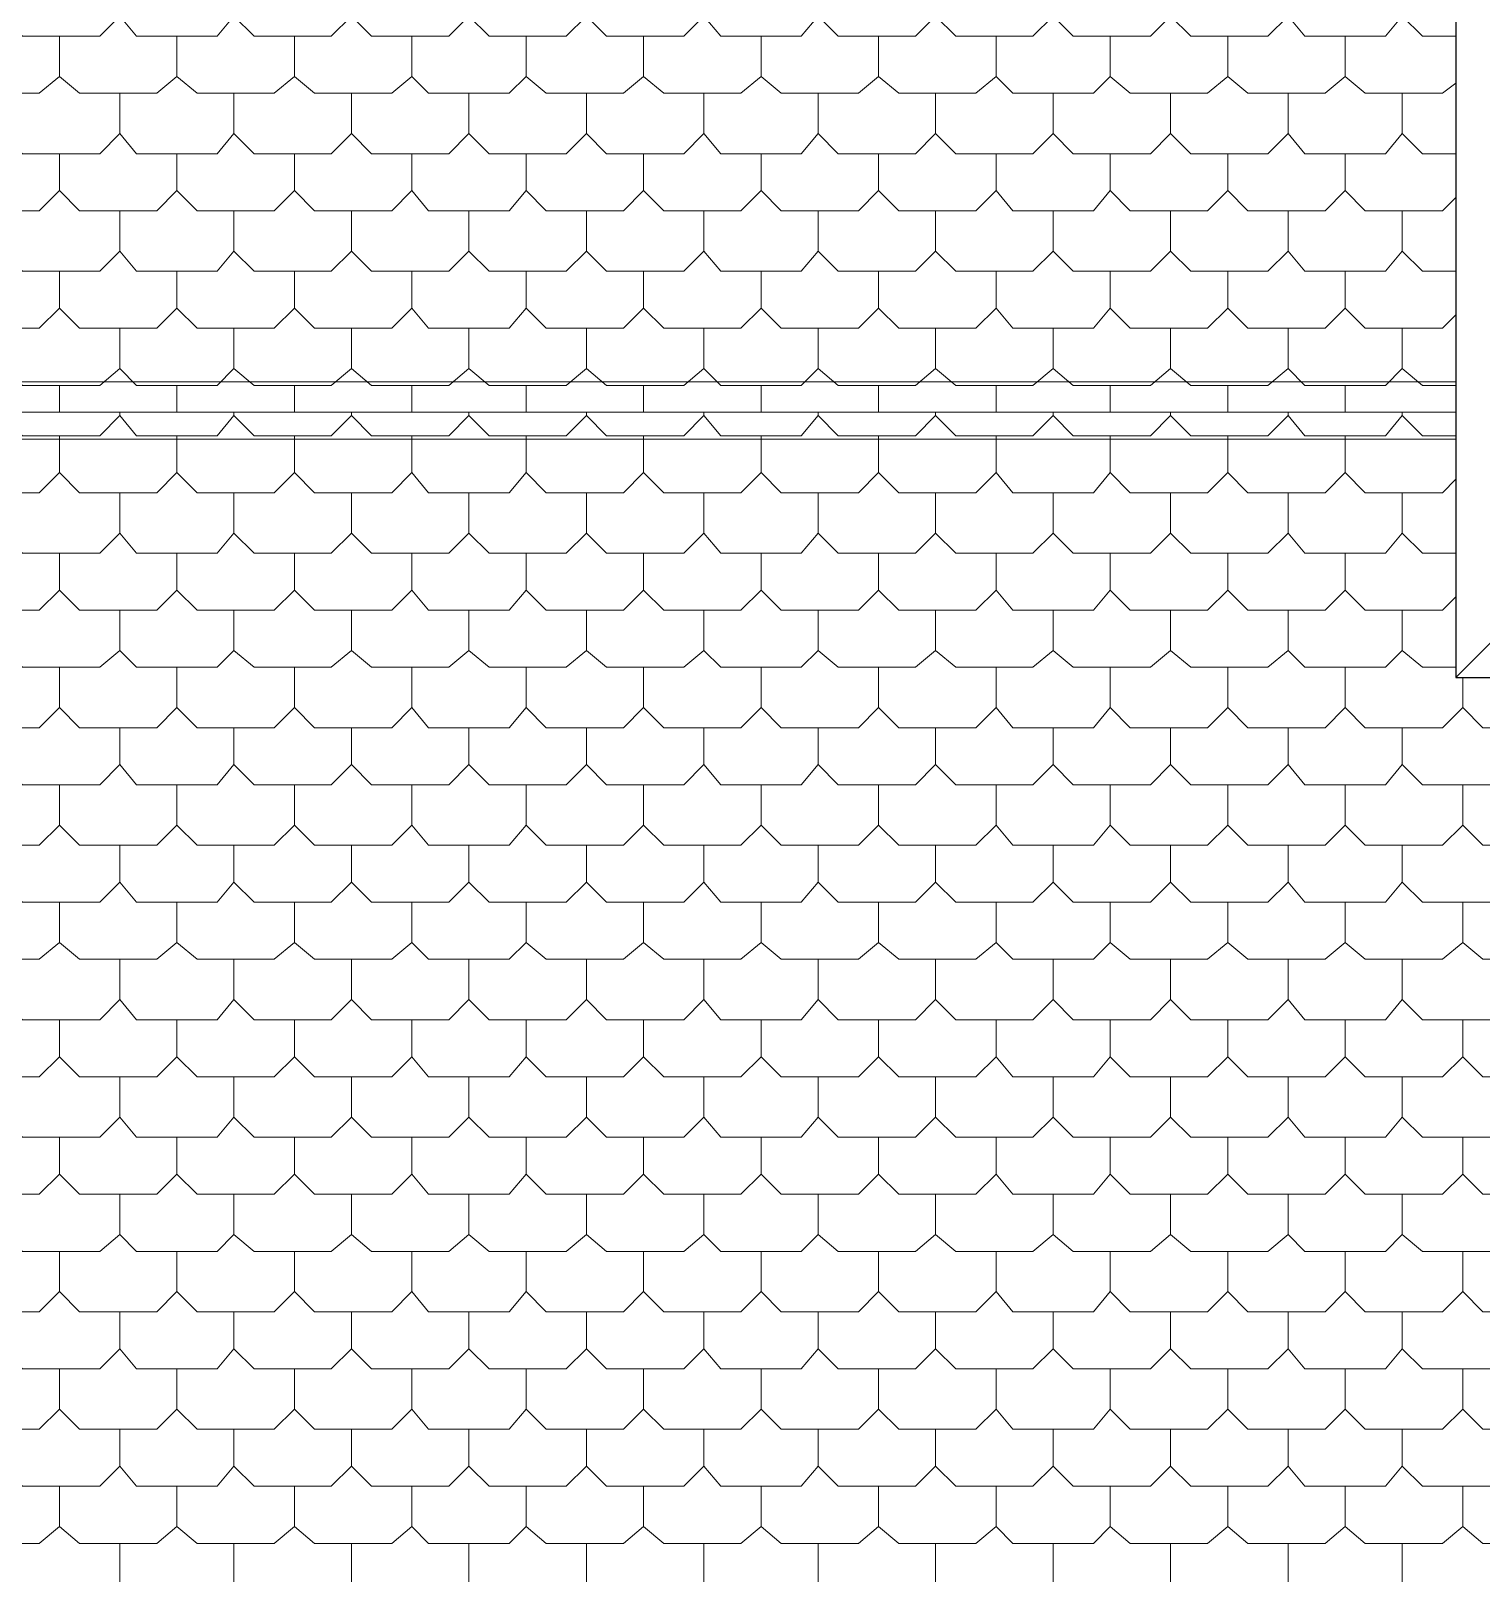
# Model space of a CAD drawing. Header units: millimetres. Extents: x 0 to 80.9, y 0 to 43.9.
# Drawn here: x 20.79 to 26.33, y 17.39 to 23.28 of the extents above; entities that cross this region are included whole.
import ezdxf

# ---------------------------------------------------------------- set-up
doc = ezdxf.new("R2010")
doc.units = ezdxf.units.MM
doc.layers.add('PDF_014408$BL-ROOF', color=7, linetype='Continuous')
doc.layers.add('PDF_014408$WA-EXT', color=7, linetype='Continuous')

msp = doc.modelspace()

# ---------------------------------------------------------------- linework, layer by layer
at = {"layer": 'PDF_014408$BL-ROOF', "lineweight": 9}
for points in [[(9.0781, 31.2862), (18.5409, 21.8234), (26.2342, 21.8234), (26.2342, 29.427), (49.2758, 29.427), (49.2758, 22.862), (66.5345, 22.862), (66.5345, 22.4132), (75.4074, 31.2862)], [(53.4814, 12.3606), (53.4814, 20.8361), (49.2758, 20.8361), (49.2758, 20.8104), (26.2342, 20.8104), (26.2342, 21.8234), (18.5409, 21.8234), (9.0781, 12.3606)]]:
    msp.add_lwpolyline(points, close=True, dxfattribs=at)
for points in [[(26.2342, 21.9388), (18.5922, 21.9388), (9.232, 31.2862)], [(20.6822, 23.3364), (20.7592, 23.2595), (21.0541, 23.2595), (21.131, 23.3364), (21.131, 23.4775)], [(21.131, 23.3364), (21.1951, 23.2595), (21.5028, 23.2595), (21.567, 23.3364), (21.567, 23.4775)], [(21.567, 23.3364), (21.6439, 23.2595), (21.9388, 23.2595), (22.0157, 23.3364), (22.0157, 23.4775)], [(22.0157, 23.3364), (22.0927, 23.2595), (22.3876, 23.2595), (22.4645, 23.3364), (22.4645, 23.4775)], [(22.4645, 23.3364), (22.5414, 23.2595), (22.8364, 23.2595), (22.9133, 23.3364), (22.9133, 23.4775)], [(22.9133, 23.3364), (22.9902, 23.2595), (23.2851, 23.2595), (23.3621, 23.3364), (23.3621, 23.4775)], [(23.3621, 23.3364), (23.4262, 23.2595), (23.7339, 23.2595), (23.798, 23.3364), (23.798, 23.4775)], [(23.798, 23.3364), (23.875, 23.2595), (24.1699, 23.2595), (24.2468, 23.3364), (24.2468, 23.4775)], [(24.2468, 23.3364), (24.3237, 23.2595), (24.6186, 23.2595), (24.6956, 23.3364), (24.6956, 23.4775)], [(24.6956, 23.3364), (24.7725, 23.2595), (25.0674, 23.2595), (25.1444, 23.3364), (25.1444, 23.4775)], [(25.1444, 23.3364), (25.2213, 23.2595), (25.5162, 23.2595), (25.5931, 23.3364), (25.5931, 23.4775)], [(25.5931, 23.3364), (25.6572, 23.2595), (25.965, 23.2595), (26.0291, 23.3364), (26.0291, 23.4775)], [(26.0291, 23.3364), (26.106, 23.2595), (26.2342, 23.2595)], [(20.4514, 23.1056), (20.5284, 23.0415), (20.8233, 23.0415), (20.9002, 23.1056), (20.9002, 23.2595)], [(20.9002, 23.1056), (20.9771, 23.0415), (21.272, 23.0415), (21.349, 23.1056), (21.349, 23.2595)], [(21.349, 23.1056), (21.4259, 23.0415), (21.7208, 23.0415), (21.7978, 23.1056), (21.7978, 23.2595)], [(21.7978, 23.1056), (21.8747, 23.0415), (22.1696, 23.0415), (22.2465, 23.1056), (22.2465, 23.2595)], [(22.2465, 23.1056), (22.3106, 23.0415), (22.6184, 23.0415), (22.6825, 23.1056), (22.6825, 23.2595)], [(22.6825, 23.1056), (22.7594, 23.0415), (23.0543, 23.0415), (23.1313, 23.1056), (23.1313, 23.2595)], [(23.1313, 23.1056), (23.2082, 23.0415), (23.5031, 23.0415), (23.58, 23.1056), (23.58, 23.2595)], [(23.58, 23.1056), (23.657, 23.0415), (23.9519, 23.0415), (24.0288, 23.1056), (24.0288, 23.2595)], [(24.0288, 23.1056), (24.1058, 23.0415), (24.4007, 23.0415), (24.4776, 23.1056), (24.4776, 23.2595)], [(24.4776, 23.1056), (24.5417, 23.0415), (24.8494, 23.0415), (24.9136, 23.1056), (24.9136, 23.2595)], [(24.9136, 23.1056), (24.9905, 23.0415), (25.2854, 23.0415), (25.3623, 23.1056), (25.3623, 23.2595)], [(25.3623, 23.1056), (25.4393, 23.0415), (25.7342, 23.0415), (25.8111, 23.1056), (25.8111, 23.2595)], [(25.8111, 23.1056), (25.888, 23.0415), (26.183, 23.0415), (26.2342, 23.08)], [(20.6822, 22.8876), (20.7592, 22.8107), (21.0541, 22.8107), (21.131, 22.8876), (21.131, 23.0415)], [(21.131, 22.8876), (21.1951, 22.8107), (21.5028, 22.8107), (21.567, 22.8876), (21.567, 23.0415)], [(21.567, 22.8876), (21.6439, 22.8107), (21.9388, 22.8107), (22.0157, 22.8876), (22.0157, 23.0415)], [(22.0157, 22.8876), (22.0927, 22.8107), (22.3876, 22.8107), (22.4645, 22.8876), (22.4645, 23.0415)], [(22.4645, 22.8876), (22.5414, 22.8107), (22.8364, 22.8107), (22.9133, 22.8876), (22.9133, 23.0415)], [(22.9133, 22.8876), (22.9902, 22.8107), (23.2851, 22.8107), (23.3621, 22.8876), (23.3621, 23.0415)], [(23.3621, 22.8876), (23.4262, 22.8107), (23.7339, 22.8107), (23.798, 22.8876), (23.798, 23.0415)], [(23.798, 22.8876), (23.875, 22.8107), (24.1699, 22.8107), (24.2468, 22.8876), (24.2468, 23.0415)], [(24.2468, 22.8876), (24.3237, 22.8107), (24.6186, 22.8107), (24.6956, 22.8876), (24.6956, 23.0415)], [(24.6956, 22.8876), (24.7725, 22.8107), (25.0674, 22.8107), (25.1444, 22.8876), (25.1444, 23.0415)], [(25.1444, 22.8876), (25.2213, 22.8107), (25.5162, 22.8107), (25.5931, 22.8876), (25.5931, 23.0415)], [(25.5931, 22.8876), (25.6572, 22.8107), (25.965, 22.8107), (26.0291, 22.8876), (26.0291, 23.0415)], [(26.0291, 22.8876), (26.106, 22.8107), (26.2342, 22.8107)], [(20.4514, 22.6697), (20.5284, 22.5927), (20.8233, 22.5927), (20.9002, 22.6697), (20.9002, 22.8107)], [(20.9002, 22.6697), (20.9771, 22.5927), (21.272, 22.5927), (21.349, 22.6697), (21.349, 22.8107)], [(21.349, 22.6697), (21.4259, 22.5927), (21.7208, 22.5927), (21.7978, 22.6697), (21.7978, 22.8107)], [(21.7978, 22.6697), (21.8747, 22.5927), (22.1696, 22.5927), (22.2465, 22.6697), (22.2465, 22.8107)], [(22.2465, 22.6697), (22.3106, 22.5927), (22.6184, 22.5927), (22.6825, 22.6697), (22.6825, 22.8107)], [(22.6825, 22.6697), (22.7594, 22.5927), (23.0543, 22.5927), (23.1313, 22.6697), (23.1313, 22.8107)], [(23.1313, 22.6697), (23.2082, 22.5927), (23.5031, 22.5927), (23.58, 22.6697), (23.58, 22.8107)], [(23.58, 22.6697), (23.657, 22.5927), (23.9519, 22.5927), (24.0288, 22.6697), (24.0288, 22.8107)], [(24.0288, 22.6697), (24.1058, 22.5927), (24.4007, 22.5927), (24.4776, 22.6697), (24.4776, 22.8107)], [(24.4776, 22.6697), (24.5417, 22.5927), (24.8494, 22.5927), (24.9136, 22.6697), (24.9136, 22.8107)], [(24.9136, 22.6697), (24.9905, 22.5927), (25.2854, 22.5927), (25.3623, 22.6697), (25.3623, 22.8107)], [(25.3623, 22.6697), (25.4393, 22.5927), (25.7342, 22.5927), (25.8111, 22.6697), (25.8111, 22.8107)], [(25.8111, 22.6697), (25.888, 22.5927), (26.183, 22.5927), (26.2342, 22.644)], [(20.6822, 22.4389), (20.7592, 22.3619), (21.0541, 22.3619), (21.131, 22.4389), (21.131, 22.5927)], [(21.131, 22.4389), (21.1951, 22.3619), (21.5028, 22.3619), (21.567, 22.4389), (21.567, 22.5927)], [(21.567, 22.4389), (21.6439, 22.3619), (21.9388, 22.3619), (22.0157, 22.4389), (22.0157, 22.5927)], [(22.0157, 22.4389), (22.0927, 22.3619), (22.3876, 22.3619), (22.4645, 22.4389), (22.4645, 22.5927)], [(22.4645, 22.4389), (22.5414, 22.3619), (22.8364, 22.3619), (22.9133, 22.4389), (22.9133, 22.5927)], [(22.9133, 22.4389), (22.9902, 22.3619), (23.2851, 22.3619), (23.3621, 22.4389), (23.3621, 22.5927)], [(23.3621, 22.4389), (23.4262, 22.3619), (23.7339, 22.3619), (23.798, 22.4389), (23.798, 22.5927)], [(23.798, 22.4389), (23.875, 22.3619), (24.1699, 22.3619), (24.2468, 22.4389), (24.2468, 22.5927)], [(24.2468, 22.4389), (24.3237, 22.3619), (24.6186, 22.3619), (24.6956, 22.4389), (24.6956, 22.5927)], [(24.6956, 22.4389), (24.7725, 22.3619), (25.0674, 22.3619), (25.1444, 22.4389), (25.1444, 22.5927)], [(25.1444, 22.4389), (25.2213, 22.3619), (25.5162, 22.3619), (25.5931, 22.4389), (25.5931, 22.5927)], [(25.5931, 22.4389), (25.6572, 22.3619), (25.965, 22.3619), (26.0291, 22.4389), (26.0291, 22.5927)], [(26.0291, 22.4389), (26.106, 22.3619), (26.2342, 22.3619)], [(20.4514, 22.2209), (20.5284, 22.144), (20.8233, 22.144), (20.9002, 22.2209), (20.9002, 22.3619)], [(20.9002, 22.2209), (20.9771, 22.144), (21.272, 22.144), (21.349, 22.2209), (21.349, 22.3619)], [(21.349, 22.2209), (21.4259, 22.144), (21.7208, 22.144), (21.7978, 22.2209), (21.7978, 22.3619)], [(21.7978, 22.2209), (21.8747, 22.144), (22.1696, 22.144), (22.2465, 22.2209), (22.2465, 22.3619)], [(22.2465, 22.2209), (22.3106, 22.144), (22.6184, 22.144), (22.6825, 22.2209), (22.6825, 22.3619)], [(22.6825, 22.2209), (22.7594, 22.144), (23.0543, 22.144), (23.1313, 22.2209), (23.1313, 22.3619)], [(23.1313, 22.2209), (23.2082, 22.144), (23.5031, 22.144), (23.58, 22.2209), (23.58, 22.3619)], [(23.58, 22.2209), (23.657, 22.144), (23.9519, 22.144), (24.0288, 22.2209), (24.0288, 22.3619)], [(24.0288, 22.2209), (24.1058, 22.144), (24.4007, 22.144), (24.4776, 22.2209), (24.4776, 22.3619)], [(24.4776, 22.2209), (24.5417, 22.144), (24.8494, 22.144), (24.9136, 22.2209), (24.9136, 22.3619)], [(24.9136, 22.2209), (24.9905, 22.144), (25.2854, 22.144), (25.3623, 22.2209), (25.3623, 22.3619)], [(25.3623, 22.2209), (25.4393, 22.144), (25.7342, 22.144), (25.8111, 22.2209), (25.8111, 22.3619)], [(25.8111, 22.2209), (25.888, 22.144), (26.183, 22.144), (26.2342, 22.1952)], [(20.6822, 21.9901), (20.7592, 21.926), (21.0541, 21.926), (21.131, 21.9901), (21.131, 22.144)], [(21.131, 21.9901), (21.1951, 21.926), (21.5028, 21.926), (21.567, 21.9901), (21.567, 22.144)], [(21.567, 21.9901), (21.6439, 21.926), (21.9388, 21.926), (22.0157, 21.9901), (22.0157, 22.144)], [(22.0157, 21.9901), (22.0927, 21.926), (22.3876, 21.926), (22.4645, 21.9901), (22.4645, 22.144)], [(22.4645, 21.9901), (22.5414, 21.926), (22.8364, 21.926), (22.9133, 21.9901), (22.9133, 22.144)], [(22.9133, 21.9901), (22.9902, 21.926), (23.2851, 21.926), (23.3621, 21.9901), (23.3621, 22.144)], [(23.3621, 21.9901), (23.4262, 21.926), (23.7339, 21.926), (23.798, 21.9901), (23.798, 22.144)], [(23.798, 21.9901), (23.875, 21.926), (24.1699, 21.926), (24.2468, 21.9901), (24.2468, 22.144)], [(24.2468, 21.9901), (24.3237, 21.926), (24.6186, 21.926), (24.6956, 21.9901), (24.6956, 22.144)], [(24.6956, 21.9901), (24.7725, 21.926), (25.0674, 21.926), (25.1444, 21.9901), (25.1444, 22.144)], [(25.1444, 21.9901), (25.2213, 21.926), (25.5162, 21.926), (25.5931, 21.9901), (25.5931, 22.144)], [(25.5931, 21.9901), (25.6572, 21.926), (25.965, 21.926), (26.0291, 21.9901), (26.0291, 22.144)], [(26.0291, 21.9901), (26.106, 21.926), (26.2342, 21.926)], [(20.9002, 21.8234), (20.9002, 21.926)], [(21.349, 21.8234), (21.349, 21.926)], [(21.7978, 21.8234), (21.7978, 21.926)], [(22.2465, 21.8234), (22.2465, 21.926)], [(22.6825, 21.8234), (22.6825, 21.926)], [(23.1313, 21.8234), (23.1313, 21.926)], [(23.58, 21.8234), (23.58, 21.926)], [(24.0288, 21.8234), (24.0288, 21.926)], [(24.4776, 21.8234), (24.4776, 21.926)], [(24.9136, 21.8234), (24.9136, 21.926)], [(25.3623, 21.8234), (25.3623, 21.926)], [(25.8111, 21.8234), (25.8111, 21.926)], [(20.6822, 21.8106), (20.7592, 21.7336), (21.0541, 21.7336), (21.131, 21.8106), (21.131, 21.8234)], [(21.131, 21.8106), (21.1951, 21.7336), (21.5028, 21.7336), (21.567, 21.8106), (21.567, 21.8234)], [(21.567, 21.8106), (21.6439, 21.7336), (21.9388, 21.7336), (22.0157, 21.8106), (22.0157, 21.8234)], [(22.0157, 21.8106), (22.0927, 21.7336), (22.3876, 21.7336), (22.4645, 21.8106), (22.4645, 21.8234)], [(22.4645, 21.8106), (22.5414, 21.7336), (22.8364, 21.7336), (22.9133, 21.8106), (22.9133, 21.8234)], [(22.9133, 21.8106), (22.9902, 21.7336), (23.2851, 21.7336), (23.3621, 21.8106), (23.3621, 21.8234)], [(23.3621, 21.8106), (23.4262, 21.7336), (23.7339, 21.7336), (23.798, 21.8106), (23.798, 21.8234)], [(23.798, 21.8106), (23.875, 21.7336), (24.1699, 21.7336), (24.2468, 21.8106), (24.2468, 21.8234)], [(24.2468, 21.8106), (24.3237, 21.7336), (24.6186, 21.7336), (24.6956, 21.8106), (24.6956, 21.8234)], [(24.6956, 21.8106), (24.7725, 21.7336), (25.0674, 21.7336), (25.1444, 21.8106), (25.1444, 21.8234)], [(25.1444, 21.8106), (25.2213, 21.7336), (25.5162, 21.7336), (25.5931, 21.8106), (25.5931, 21.8234)], [(25.5931, 21.8106), (25.6572, 21.7336), (25.965, 21.7336), (26.0291, 21.8106), (26.0291, 21.8234)], [(26.0291, 21.8106), (26.106, 21.7336), (26.2342, 21.7336)], [(26.2342, 21.7208), (18.5922, 21.7208), (9.232, 12.3606)], [(20.4514, 21.5926), (20.5284, 21.5157), (20.8233, 21.5157), (20.9002, 21.5926), (20.9002, 21.7336)], [(20.9002, 21.5926), (20.9771, 21.5157), (21.272, 21.5157), (21.349, 21.5926), (21.349, 21.7336)], [(21.349, 21.5926), (21.4259, 21.5157), (21.7208, 21.5157), (21.7978, 21.5926), (21.7978, 21.7336)], [(21.7978, 21.5926), (21.8747, 21.5157), (22.1696, 21.5157), (22.2465, 21.5926), (22.2465, 21.7336)], [(22.2465, 21.5926), (22.3106, 21.5157), (22.6184, 21.5157), (22.6825, 21.5926), (22.6825, 21.7336)], [(22.6825, 21.5926), (22.7594, 21.5157), (23.0543, 21.5157), (23.1313, 21.5926), (23.1313, 21.7336)], [(23.1313, 21.5926), (23.2082, 21.5157), (23.5031, 21.5157), (23.58, 21.5926), (23.58, 21.7336)], [(23.58, 21.5926), (23.657, 21.5157), (23.9519, 21.5157), (24.0288, 21.5926), (24.0288, 21.7336)], [(24.0288, 21.5926), (24.1058, 21.5157), (24.4007, 21.5157), (24.4776, 21.5926), (24.4776, 21.7336)], [(24.4776, 21.5926), (24.5417, 21.5157), (24.8494, 21.5157), (24.9136, 21.5926), (24.9136, 21.7336)], [(24.9136, 21.5926), (24.9905, 21.5157), (25.2854, 21.5157), (25.3623, 21.5926), (25.3623, 21.7336)], [(25.3623, 21.5926), (25.4393, 21.5157), (25.7342, 21.5157), (25.8111, 21.5926), (25.8111, 21.7336)], [(25.8111, 21.5926), (25.888, 21.5157), (26.183, 21.5157), (26.2342, 21.567)], [(20.6822, 21.3618), (20.7592, 21.2849), (21.0541, 21.2849), (21.131, 21.3618), (21.131, 21.5157)], [(21.131, 21.3618), (21.1951, 21.2849), (21.5028, 21.2849), (21.567, 21.3618), (21.567, 21.5157)], [(21.567, 21.3618), (21.6439, 21.2849), (21.9388, 21.2849), (22.0157, 21.3618), (22.0157, 21.5157)], [(22.0157, 21.3618), (22.0927, 21.2849), (22.3876, 21.2849), (22.4645, 21.3618), (22.4645, 21.5157)], [(22.4645, 21.3618), (22.5414, 21.2849), (22.8364, 21.2849), (22.9133, 21.3618), (22.9133, 21.5157)], [(22.9133, 21.3618), (22.9902, 21.2849), (23.2851, 21.2849), (23.3621, 21.3618), (23.3621, 21.5157)], [(23.3621, 21.3618), (23.4262, 21.2849), (23.7339, 21.2849), (23.798, 21.3618), (23.798, 21.5157)], [(23.798, 21.3618), (23.875, 21.2849), (24.1699, 21.2849), (24.2468, 21.3618), (24.2468, 21.5157)], [(24.2468, 21.3618), (24.3237, 21.2849), (24.6186, 21.2849), (24.6956, 21.3618), (24.6956, 21.5157)], [(24.6956, 21.3618), (24.7725, 21.2849), (25.0674, 21.2849), (25.1444, 21.3618), (25.1444, 21.5157)], [(25.1444, 21.3618), (25.2213, 21.2849), (25.5162, 21.2849), (25.5931, 21.3618), (25.5931, 21.5157)], [(25.5931, 21.3618), (25.6572, 21.2849), (25.965, 21.2849), (26.0291, 21.3618), (26.0291, 21.5157)], [(26.0291, 21.3618), (26.106, 21.2849), (26.2342, 21.2849)], [(20.4514, 21.1438), (20.5284, 21.0669), (20.8233, 21.0669), (20.9002, 21.1438), (20.9002, 21.2849)], [(20.9002, 21.1438), (20.9771, 21.0669), (21.272, 21.0669), (21.349, 21.1438), (21.349, 21.2849)], [(21.349, 21.1438), (21.4259, 21.0669), (21.7208, 21.0669), (21.7978, 21.1438), (21.7978, 21.2849)], [(21.7978, 21.1438), (21.8747, 21.0669), (22.1696, 21.0669), (22.2465, 21.1438), (22.2465, 21.2849)], [(22.2465, 21.1438), (22.3106, 21.0669), (22.6184, 21.0669), (22.6825, 21.1438), (22.6825, 21.2849)], [(22.6825, 21.1438), (22.7594, 21.0669), (23.0543, 21.0669), (23.1313, 21.1438), (23.1313, 21.2849)], [(23.1313, 21.1438), (23.2082, 21.0669), (23.5031, 21.0669), (23.58, 21.1438), (23.58, 21.2849)], [(23.58, 21.1438), (23.657, 21.0669), (23.9519, 21.0669), (24.0288, 21.1438), (24.0288, 21.2849)], [(24.0288, 21.1438), (24.1058, 21.0669), (24.4007, 21.0669), (24.4776, 21.1438), (24.4776, 21.2849)], [(24.4776, 21.1438), (24.5417, 21.0669), (24.8494, 21.0669), (24.9136, 21.1438), (24.9136, 21.2849)], [(24.9136, 21.1438), (24.9905, 21.0669), (25.2854, 21.0669), (25.3623, 21.1438), (25.3623, 21.2849)], [(25.3623, 21.1438), (25.4393, 21.0669), (25.7342, 21.0669), (25.8111, 21.1438), (25.8111, 21.2849)], [(25.8111, 21.1438), (25.888, 21.0669), (26.183, 21.0669), (26.2342, 21.1182)], [(20.6822, 20.913), (20.7592, 20.8489), (21.0541, 20.8489), (21.131, 20.913), (21.131, 21.0669)], [(21.131, 20.913), (21.1951, 20.8489), (21.5028, 20.8489), (21.567, 20.913), (21.567, 21.0669)], [(21.567, 20.913), (21.6439, 20.8489), (21.9388, 20.8489), (22.0157, 20.913), (22.0157, 21.0669)], [(22.0157, 20.913), (22.0927, 20.8489), (22.3876, 20.8489), (22.4645, 20.913), (22.4645, 21.0669)], [(22.4645, 20.913), (22.5414, 20.8489), (22.8364, 20.8489), (22.9133, 20.913), (22.9133, 21.0669)], [(22.9133, 20.913), (22.9902, 20.8489), (23.2851, 20.8489), (23.3621, 20.913), (23.3621, 21.0669)], [(23.3621, 20.913), (23.4262, 20.8489), (23.7339, 20.8489), (23.798, 20.913), (23.798, 21.0669)], [(23.798, 20.913), (23.875, 20.8489), (24.1699, 20.8489), (24.2468, 20.913), (24.2468, 21.0669)], [(24.2468, 20.913), (24.3237, 20.8489), (24.6186, 20.8489), (24.6956, 20.913), (24.6956, 21.0669)], [(24.6956, 20.913), (24.7725, 20.8489), (25.0674, 20.8489), (25.1444, 20.913), (25.1444, 21.0669)], [(25.1444, 20.913), (25.2213, 20.8489), (25.5162, 20.8489), (25.5931, 20.913), (25.5931, 21.0669)], [(25.5931, 20.913), (25.6572, 20.8489), (25.965, 20.8489), (26.0291, 20.913), (26.0291, 21.0669)], [(26.0291, 20.913), (26.106, 20.8489), (26.2342, 20.8489)], [(20.4514, 20.695), (20.5284, 20.6181), (20.8233, 20.6181), (20.9002, 20.695), (20.9002, 20.8489)], [(20.9002, 20.695), (20.9771, 20.6181), (21.272, 20.6181), (21.349, 20.695), (21.349, 20.8489)], [(21.349, 20.695), (21.4259, 20.6181), (21.7208, 20.6181), (21.7978, 20.695), (21.7978, 20.8489)], [(21.7978, 20.695), (21.8747, 20.6181), (22.1696, 20.6181), (22.2465, 20.695), (22.2465, 20.8489)], [(22.2465, 20.695), (22.3106, 20.6181), (22.6184, 20.6181), (22.6825, 20.695), (22.6825, 20.8489)], [(22.6825, 20.695), (22.7594, 20.6181), (23.0543, 20.6181), (23.1313, 20.695), (23.1313, 20.8489)], [(23.1313, 20.695), (23.2082, 20.6181), (23.5031, 20.6181), (23.58, 20.695), (23.58, 20.8489)], [(23.58, 20.695), (23.657, 20.6181), (23.9519, 20.6181), (24.0288, 20.695), (24.0288, 20.8489)], [(24.0288, 20.695), (24.1058, 20.6181), (24.4007, 20.6181), (24.4776, 20.695), (24.4776, 20.8489)], [(24.4776, 20.695), (24.5417, 20.6181), (24.8494, 20.6181), (24.9136, 20.695), (24.9136, 20.8489)], [(24.9136, 20.695), (24.9905, 20.6181), (25.2854, 20.6181), (25.3623, 20.695), (25.3623, 20.8489)], [(25.3623, 20.695), (25.4393, 20.6181), (25.7342, 20.6181), (25.8111, 20.695), (25.8111, 20.8489)], [(25.8111, 20.695), (25.888, 20.6181), (26.183, 20.6181), (26.2599, 20.695), (26.2599, 20.8104)], [(26.2599, 20.695), (26.3368, 20.6181), (26.6317, 20.6181), (26.7087, 20.695), (26.7087, 20.8104)], [(20.6822, 20.4771), (20.7592, 20.4001), (21.0541, 20.4001), (21.131, 20.4771), (21.131, 20.6181)], [(21.131, 20.4771), (21.1951, 20.4001), (21.5028, 20.4001), (21.567, 20.4771), (21.567, 20.6181)], [(21.567, 20.4771), (21.6439, 20.4001), (21.9388, 20.4001), (22.0157, 20.4771), (22.0157, 20.6181)], [(22.0157, 20.4771), (22.0927, 20.4001), (22.3876, 20.4001), (22.4645, 20.4771), (22.4645, 20.6181)], [(22.4645, 20.4771), (22.5414, 20.4001), (22.8364, 20.4001), (22.9133, 20.4771), (22.9133, 20.6181)], [(22.9133, 20.4771), (22.9902, 20.4001), (23.2851, 20.4001), (23.3621, 20.4771), (23.3621, 20.6181)], [(23.3621, 20.4771), (23.4262, 20.4001), (23.7339, 20.4001), (23.798, 20.4771), (23.798, 20.6181)], [(23.798, 20.4771), (23.875, 20.4001), (24.1699, 20.4001), (24.2468, 20.4771), (24.2468, 20.6181)], [(24.2468, 20.4771), (24.3237, 20.4001), (24.6186, 20.4001), (24.6956, 20.4771), (24.6956, 20.6181)], [(24.6956, 20.4771), (24.7725, 20.4001), (25.0674, 20.4001), (25.1444, 20.4771), (25.1444, 20.6181)], [(25.1444, 20.4771), (25.2213, 20.4001), (25.5162, 20.4001), (25.5931, 20.4771), (25.5931, 20.6181)], [(25.5931, 20.4771), (25.6572, 20.4001), (25.965, 20.4001), (26.0291, 20.4771), (26.0291, 20.6181)], [(26.0291, 20.4771), (26.106, 20.4001), (26.4009, 20.4001), (26.4779, 20.4771), (26.4779, 20.6181)], [(20.4514, 20.2463), (20.5284, 20.1693), (20.8233, 20.1693), (20.9002, 20.2463), (20.9002, 20.4001)], [(20.9002, 20.2463), (20.9771, 20.1693), (21.272, 20.1693), (21.349, 20.2463), (21.349, 20.4001)], [(21.349, 20.2463), (21.4259, 20.1693), (21.7208, 20.1693), (21.7978, 20.2463), (21.7978, 20.4001)], [(21.7978, 20.2463), (21.8747, 20.1693), (22.1696, 20.1693), (22.2465, 20.2463), (22.2465, 20.4001)], [(22.2465, 20.2463), (22.3106, 20.1693), (22.6184, 20.1693), (22.6825, 20.2463), (22.6825, 20.4001)], [(22.6825, 20.2463), (22.7594, 20.1693), (23.0543, 20.1693), (23.1313, 20.2463), (23.1313, 20.4001)], [(23.1313, 20.2463), (23.2082, 20.1693), (23.5031, 20.1693), (23.58, 20.2463), (23.58, 20.4001)], [(23.58, 20.2463), (23.657, 20.1693), (23.9519, 20.1693), (24.0288, 20.2463), (24.0288, 20.4001)], [(24.0288, 20.2463), (24.1058, 20.1693), (24.4007, 20.1693), (24.4776, 20.2463), (24.4776, 20.4001)], [(24.4776, 20.2463), (24.5417, 20.1693), (24.8494, 20.1693), (24.9136, 20.2463), (24.9136, 20.4001)], [(24.9136, 20.2463), (24.9905, 20.1693), (25.2854, 20.1693), (25.3623, 20.2463), (25.3623, 20.4001)], [(25.3623, 20.2463), (25.4393, 20.1693), (25.7342, 20.1693), (25.8111, 20.2463), (25.8111, 20.4001)], [(25.8111, 20.2463), (25.888, 20.1693), (26.183, 20.1693), (26.2599, 20.2463), (26.2599, 20.4001)], [(26.2599, 20.2463), (26.3368, 20.1693), (26.6317, 20.1693), (26.7087, 20.2463), (26.7087, 20.4001)], [(20.6822, 20.0283), (20.7592, 19.9514), (21.0541, 19.9514), (21.131, 20.0283), (21.131, 20.1693)], [(21.131, 20.0283), (21.1951, 19.9514), (21.5028, 19.9514), (21.567, 20.0283), (21.567, 20.1693)], [(21.567, 20.0283), (21.6439, 19.9514), (21.9388, 19.9514), (22.0157, 20.0283), (22.0157, 20.1693)], [(22.0157, 20.0283), (22.0927, 19.9514), (22.3876, 19.9514), (22.4645, 20.0283), (22.4645, 20.1693)], [(22.4645, 20.0283), (22.5414, 19.9514), (22.8364, 19.9514), (22.9133, 20.0283), (22.9133, 20.1693)], [(22.9133, 20.0283), (22.9902, 19.9514), (23.2851, 19.9514), (23.3621, 20.0283), (23.3621, 20.1693)], [(23.3621, 20.0283), (23.4262, 19.9514), (23.7339, 19.9514), (23.798, 20.0283), (23.798, 20.1693)], [(23.798, 20.0283), (23.875, 19.9514), (24.1699, 19.9514), (24.2468, 20.0283), (24.2468, 20.1693)], [(24.2468, 20.0283), (24.3237, 19.9514), (24.6186, 19.9514), (24.6956, 20.0283), (24.6956, 20.1693)], [(24.6956, 20.0283), (24.7725, 19.9514), (25.0674, 19.9514), (25.1444, 20.0283), (25.1444, 20.1693)], [(25.1444, 20.0283), (25.2213, 19.9514), (25.5162, 19.9514), (25.5931, 20.0283), (25.5931, 20.1693)], [(25.5931, 20.0283), (25.6572, 19.9514), (25.965, 19.9514), (26.0291, 20.0283), (26.0291, 20.1693)], [(26.0291, 20.0283), (26.106, 19.9514), (26.4009, 19.9514), (26.4779, 20.0283), (26.4779, 20.1693)], [(20.4514, 19.7975), (20.5284, 19.7334), (20.8233, 19.7334), (20.9002, 19.7975), (20.9002, 19.9514)], [(20.9002, 19.7975), (20.9771, 19.7334), (21.272, 19.7334), (21.349, 19.7975), (21.349, 19.9514)], [(21.349, 19.7975), (21.4259, 19.7334), (21.7208, 19.7334), (21.7978, 19.7975), (21.7978, 19.9514)], [(21.7978, 19.7975), (21.8747, 19.7334), (22.1696, 19.7334), (22.2465, 19.7975), (22.2465, 19.9514)], [(22.2465, 19.7975), (22.3106, 19.7334), (22.6184, 19.7334), (22.6825, 19.7975), (22.6825, 19.9514)], [(22.6825, 19.7975), (22.7594, 19.7334), (23.0543, 19.7334), (23.1313, 19.7975), (23.1313, 19.9514)], [(23.1313, 19.7975), (23.2082, 19.7334), (23.5031, 19.7334), (23.58, 19.7975), (23.58, 19.9514)], [(23.58, 19.7975), (23.657, 19.7334), (23.9519, 19.7334), (24.0288, 19.7975), (24.0288, 19.9514)], [(24.0288, 19.7975), (24.1058, 19.7334), (24.4007, 19.7334), (24.4776, 19.7975), (24.4776, 19.9514)], [(24.4776, 19.7975), (24.5417, 19.7334), (24.8494, 19.7334), (24.9136, 19.7975), (24.9136, 19.9514)], [(24.9136, 19.7975), (24.9905, 19.7334), (25.2854, 19.7334), (25.3623, 19.7975), (25.3623, 19.9514)], [(25.3623, 19.7975), (25.4393, 19.7334), (25.7342, 19.7334), (25.8111, 19.7975), (25.8111, 19.9514)], [(25.8111, 19.7975), (25.888, 19.7334), (26.183, 19.7334), (26.2599, 19.7975), (26.2599, 19.9514)], [(26.2599, 19.7975), (26.3368, 19.7334), (26.6317, 19.7334), (26.7087, 19.7975), (26.7087, 19.9514)], [(20.6822, 19.5795), (20.7592, 19.5026), (21.0541, 19.5026), (21.131, 19.5795), (21.131, 19.7334)], [(21.131, 19.5795), (21.1951, 19.5026), (21.5028, 19.5026), (21.567, 19.5795), (21.567, 19.7334)], [(21.567, 19.5795), (21.6439, 19.5026), (21.9388, 19.5026), (22.0157, 19.5795), (22.0157, 19.7334)], [(22.0157, 19.5795), (22.0927, 19.5026), (22.3876, 19.5026), (22.4645, 19.5795), (22.4645, 19.7334)], [(22.4645, 19.5795), (22.5414, 19.5026), (22.8364, 19.5026), (22.9133, 19.5795), (22.9133, 19.7334)], [(22.9133, 19.5795), (22.9902, 19.5026), (23.2851, 19.5026), (23.3621, 19.5795), (23.3621, 19.7334)], [(23.3621, 19.5795), (23.4262, 19.5026), (23.7339, 19.5026), (23.798, 19.5795), (23.798, 19.7334)], [(23.798, 19.5795), (23.875, 19.5026), (24.1699, 19.5026), (24.2468, 19.5795), (24.2468, 19.7334)], [(24.2468, 19.5795), (24.3237, 19.5026), (24.6186, 19.5026), (24.6956, 19.5795), (24.6956, 19.7334)], [(24.6956, 19.5795), (24.7725, 19.5026), (25.0674, 19.5026), (25.1444, 19.5795), (25.1444, 19.7334)], [(25.1444, 19.5795), (25.2213, 19.5026), (25.5162, 19.5026), (25.5931, 19.5795), (25.5931, 19.7334)], [(25.5931, 19.5795), (25.6572, 19.5026), (25.965, 19.5026), (26.0291, 19.5795), (26.0291, 19.7334)], [(26.0291, 19.5795), (26.106, 19.5026), (26.4009, 19.5026), (26.4779, 19.5795), (26.4779, 19.7334)], [(20.4514, 19.3615), (20.5284, 19.2846), (20.8233, 19.2846), (20.9002, 19.3615), (20.9002, 19.5026)], [(20.9002, 19.3615), (20.9771, 19.2846), (21.272, 19.2846), (21.349, 19.3615), (21.349, 19.5026)], [(21.349, 19.3615), (21.4259, 19.2846), (21.7208, 19.2846), (21.7978, 19.3615), (21.7978, 19.5026)], [(21.7978, 19.3615), (21.8747, 19.2846), (22.1696, 19.2846), (22.2465, 19.3615), (22.2465, 19.5026)], [(22.2465, 19.3615), (22.3106, 19.2846), (22.6184, 19.2846), (22.6825, 19.3615), (22.6825, 19.5026)], [(22.6825, 19.3615), (22.7594, 19.2846), (23.0543, 19.2846), (23.1313, 19.3615), (23.1313, 19.5026)], [(23.1313, 19.3615), (23.2082, 19.2846), (23.5031, 19.2846), (23.58, 19.3615), (23.58, 19.5026)], [(23.58, 19.3615), (23.657, 19.2846), (23.9519, 19.2846), (24.0288, 19.3615), (24.0288, 19.5026)], [(24.0288, 19.3615), (24.1058, 19.2846), (24.4007, 19.2846), (24.4776, 19.3615), (24.4776, 19.5026)], [(24.4776, 19.3615), (24.5417, 19.2846), (24.8494, 19.2846), (24.9136, 19.3615), (24.9136, 19.5026)], [(24.9136, 19.3615), (24.9905, 19.2846), (25.2854, 19.2846), (25.3623, 19.3615), (25.3623, 19.5026)], [(25.3623, 19.3615), (25.4393, 19.2846), (25.7342, 19.2846), (25.8111, 19.3615), (25.8111, 19.5026)], [(25.8111, 19.3615), (25.888, 19.2846), (26.183, 19.2846), (26.2599, 19.3615), (26.2599, 19.5026)], [(26.2599, 19.3615), (26.3368, 19.2846), (26.6317, 19.2846), (26.7087, 19.3615), (26.7087, 19.5026)], [(20.6822, 19.1307), (20.7592, 19.0538), (21.0541, 19.0538), (21.131, 19.1307), (21.131, 19.2846)], [(21.131, 19.1307), (21.1951, 19.0538), (21.5028, 19.0538), (21.567, 19.1307), (21.567, 19.2846)], [(21.567, 19.1307), (21.6439, 19.0538), (21.9388, 19.0538), (22.0157, 19.1307), (22.0157, 19.2846)], [(22.0157, 19.1307), (22.0927, 19.0538), (22.3876, 19.0538), (22.4645, 19.1307), (22.4645, 19.2846)], [(22.4645, 19.1307), (22.5414, 19.0538), (22.8364, 19.0538), (22.9133, 19.1307), (22.9133, 19.2846)], [(22.9133, 19.1307), (22.9902, 19.0538), (23.2851, 19.0538), (23.3621, 19.1307), (23.3621, 19.2846)], [(23.3621, 19.1307), (23.4262, 19.0538), (23.7339, 19.0538), (23.798, 19.1307), (23.798, 19.2846)], [(23.798, 19.1307), (23.875, 19.0538), (24.1699, 19.0538), (24.2468, 19.1307), (24.2468, 19.2846)], [(24.2468, 19.1307), (24.3237, 19.0538), (24.6186, 19.0538), (24.6956, 19.1307), (24.6956, 19.2846)], [(24.6956, 19.1307), (24.7725, 19.0538), (25.0674, 19.0538), (25.1444, 19.1307), (25.1444, 19.2846)], [(25.1444, 19.1307), (25.2213, 19.0538), (25.5162, 19.0538), (25.5931, 19.1307), (25.5931, 19.2846)], [(25.5931, 19.1307), (25.6572, 19.0538), (25.965, 19.0538), (26.0291, 19.1307), (26.0291, 19.2846)], [(26.0291, 19.1307), (26.106, 19.0538), (26.4009, 19.0538), (26.4779, 19.1307), (26.4779, 19.2846)], [(20.4514, 18.9128), (20.5284, 18.8358), (20.8233, 18.8358), (20.9002, 18.9128), (20.9002, 19.0538)], [(20.9002, 18.9128), (20.9771, 18.8358), (21.272, 18.8358), (21.349, 18.9128), (21.349, 19.0538)], [(21.349, 18.9128), (21.4259, 18.8358), (21.7208, 18.8358), (21.7978, 18.9128), (21.7978, 19.0538)], [(21.7978, 18.9128), (21.8747, 18.8358), (22.1696, 18.8358), (22.2465, 18.9128), (22.2465, 19.0538)], [(22.2465, 18.9128), (22.3106, 18.8358), (22.6184, 18.8358), (22.6825, 18.9128), (22.6825, 19.0538)], [(22.6825, 18.9128), (22.7594, 18.8358), (23.0543, 18.8358), (23.1313, 18.9128), (23.1313, 19.0538)], [(23.1313, 18.9128), (23.2082, 18.8358), (23.5031, 18.8358), (23.58, 18.9128), (23.58, 19.0538)], [(23.58, 18.9128), (23.657, 18.8358), (23.9519, 18.8358), (24.0288, 18.9128), (24.0288, 19.0538)], [(24.0288, 18.9128), (24.1058, 18.8358), (24.4007, 18.8358), (24.4776, 18.9128), (24.4776, 19.0538)], [(24.4776, 18.9128), (24.5417, 18.8358), (24.8494, 18.8358), (24.9136, 18.9128), (24.9136, 19.0538)], [(24.9136, 18.9128), (24.9905, 18.8358), (25.2854, 18.8358), (25.3623, 18.9128), (25.3623, 19.0538)], [(25.3623, 18.9128), (25.4393, 18.8358), (25.7342, 18.8358), (25.8111, 18.9128), (25.8111, 19.0538)], [(25.8111, 18.9128), (25.888, 18.8358), (26.183, 18.8358), (26.2599, 18.9128), (26.2599, 19.0538)], [(26.2599, 18.9128), (26.3368, 18.8358), (26.6317, 18.8358), (26.7087, 18.9128), (26.7087, 19.0538)], [(20.6822, 18.682), (20.7592, 18.6178), (21.0541, 18.6178), (21.131, 18.682), (21.131, 18.8358)], [(21.131, 18.682), (21.1951, 18.6178), (21.5028, 18.6178), (21.567, 18.682), (21.567, 18.8358)], [(21.567, 18.682), (21.6439, 18.6178), (21.9388, 18.6178), (22.0157, 18.682), (22.0157, 18.8358)], [(22.0157, 18.682), (22.0927, 18.6178), (22.3876, 18.6178), (22.4645, 18.682), (22.4645, 18.8358)], [(22.4645, 18.682), (22.5414, 18.6178), (22.8364, 18.6178), (22.9133, 18.682), (22.9133, 18.8358)], [(22.9133, 18.682), (22.9902, 18.6178), (23.2851, 18.6178), (23.3621, 18.682), (23.3621, 18.8358)], [(23.3621, 18.682), (23.4262, 18.6178), (23.7339, 18.6178), (23.798, 18.682), (23.798, 18.8358)], [(23.798, 18.682), (23.875, 18.6178), (24.1699, 18.6178), (24.2468, 18.682), (24.2468, 18.8358)], [(24.2468, 18.682), (24.3237, 18.6178), (24.6186, 18.6178), (24.6956, 18.682), (24.6956, 18.8358)], [(24.6956, 18.682), (24.7725, 18.6178), (25.0674, 18.6178), (25.1444, 18.682), (25.1444, 18.8358)], [(25.1444, 18.682), (25.2213, 18.6178), (25.5162, 18.6178), (25.5931, 18.682), (25.5931, 18.8358)], [(25.5931, 18.682), (25.6572, 18.6178), (25.965, 18.6178), (26.0291, 18.682), (26.0291, 18.8358)], [(26.0291, 18.682), (26.106, 18.6178), (26.4009, 18.6178), (26.4779, 18.682), (26.4779, 18.8358)], [(20.4514, 18.464), (20.5284, 18.3871), (20.8233, 18.3871), (20.9002, 18.464), (20.9002, 18.6178)], [(20.9002, 18.464), (20.9771, 18.3871), (21.272, 18.3871), (21.349, 18.464), (21.349, 18.6178)], [(21.349, 18.464), (21.4259, 18.3871), (21.7208, 18.3871), (21.7978, 18.464), (21.7978, 18.6178)], [(21.7978, 18.464), (21.8747, 18.3871), (22.1696, 18.3871), (22.2465, 18.464), (22.2465, 18.6178)], [(22.2465, 18.464), (22.3106, 18.3871), (22.6184, 18.3871), (22.6825, 18.464), (22.6825, 18.6178)], [(22.6825, 18.464), (22.7594, 18.3871), (23.0543, 18.3871), (23.1313, 18.464), (23.1313, 18.6178)], [(23.1313, 18.464), (23.2082, 18.3871), (23.5031, 18.3871), (23.58, 18.464), (23.58, 18.6178)], [(23.58, 18.464), (23.657, 18.3871), (23.9519, 18.3871), (24.0288, 18.464), (24.0288, 18.6178)], [(24.0288, 18.464), (24.1058, 18.3871), (24.4007, 18.3871), (24.4776, 18.464), (24.4776, 18.6178)], [(24.4776, 18.464), (24.5417, 18.3871), (24.8494, 18.3871), (24.9136, 18.464), (24.9136, 18.6178)], [(24.9136, 18.464), (24.9905, 18.3871), (25.2854, 18.3871), (25.3623, 18.464), (25.3623, 18.6178)], [(25.3623, 18.464), (25.4393, 18.3871), (25.7342, 18.3871), (25.8111, 18.464), (25.8111, 18.6178)], [(25.8111, 18.464), (25.888, 18.3871), (26.183, 18.3871), (26.2599, 18.464), (26.2599, 18.6178)], [(26.2599, 18.464), (26.3368, 18.3871), (26.6317, 18.3871), (26.7087, 18.464), (26.7087, 18.6178)], [(20.6822, 18.246), (20.7592, 18.1691), (21.0541, 18.1691), (21.131, 18.246), (21.131, 18.3871)], [(21.131, 18.246), (21.1951, 18.1691), (21.5028, 18.1691), (21.567, 18.246), (21.567, 18.3871)], [(21.567, 18.246), (21.6439, 18.1691), (21.9388, 18.1691), (22.0157, 18.246), (22.0157, 18.3871)], [(22.0157, 18.246), (22.0927, 18.1691), (22.3876, 18.1691), (22.4645, 18.246), (22.4645, 18.3871)], [(22.4645, 18.246), (22.5414, 18.1691), (22.8364, 18.1691), (22.9133, 18.246), (22.9133, 18.3871)], [(22.9133, 18.246), (22.9902, 18.1691), (23.2851, 18.1691), (23.3621, 18.246), (23.3621, 18.3871)], [(23.3621, 18.246), (23.4262, 18.1691), (23.7339, 18.1691), (23.798, 18.246), (23.798, 18.3871)], [(23.798, 18.246), (23.875, 18.1691), (24.1699, 18.1691), (24.2468, 18.246), (24.2468, 18.3871)], [(24.2468, 18.246), (24.3237, 18.1691), (24.6186, 18.1691), (24.6956, 18.246), (24.6956, 18.3871)], [(24.6956, 18.246), (24.7725, 18.1691), (25.0674, 18.1691), (25.1444, 18.246), (25.1444, 18.3871)], [(25.1444, 18.246), (25.2213, 18.1691), (25.5162, 18.1691), (25.5931, 18.246), (25.5931, 18.3871)], [(25.5931, 18.246), (25.6572, 18.1691), (25.965, 18.1691), (26.0291, 18.246), (26.0291, 18.3871)], [(26.0291, 18.246), (26.106, 18.1691), (26.4009, 18.1691), (26.4779, 18.246), (26.4779, 18.3871)], [(20.4514, 18.0152), (20.5284, 17.9383), (20.8233, 17.9383), (20.9002, 18.0152), (20.9002, 18.1691)], [(20.9002, 18.0152), (20.9771, 17.9383), (21.272, 17.9383), (21.349, 18.0152), (21.349, 18.1691)], [(21.349, 18.0152), (21.4259, 17.9383), (21.7208, 17.9383), (21.7978, 18.0152), (21.7978, 18.1691)], [(21.7978, 18.0152), (21.8747, 17.9383), (22.1696, 17.9383), (22.2465, 18.0152), (22.2465, 18.1691)], [(22.2465, 18.0152), (22.3106, 17.9383), (22.6184, 17.9383), (22.6825, 18.0152), (22.6825, 18.1691)], [(22.6825, 18.0152), (22.7594, 17.9383), (23.0543, 17.9383), (23.1313, 18.0152), (23.1313, 18.1691)], [(23.1313, 18.0152), (23.2082, 17.9383), (23.5031, 17.9383), (23.58, 18.0152), (23.58, 18.1691)], [(23.58, 18.0152), (23.657, 17.9383), (23.9519, 17.9383), (24.0288, 18.0152), (24.0288, 18.1691)], [(24.0288, 18.0152), (24.1058, 17.9383), (24.4007, 17.9383), (24.4776, 18.0152), (24.4776, 18.1691)], [(24.4776, 18.0152), (24.5417, 17.9383), (24.8494, 17.9383), (24.9136, 18.0152), (24.9136, 18.1691)], [(24.9136, 18.0152), (24.9905, 17.9383), (25.2854, 17.9383), (25.3623, 18.0152), (25.3623, 18.1691)], [(25.3623, 18.0152), (25.4393, 17.9383), (25.7342, 17.9383), (25.8111, 18.0152), (25.8111, 18.1691)], [(25.8111, 18.0152), (25.888, 17.9383), (26.183, 17.9383), (26.2599, 18.0152), (26.2599, 18.1691)], [(26.2599, 18.0152), (26.3368, 17.9383), (26.6317, 17.9383), (26.7087, 18.0152), (26.7087, 18.1691)], [(20.6822, 17.7972), (20.7592, 17.7203), (21.0541, 17.7203), (21.131, 17.7972), (21.131, 17.9383)], [(21.131, 17.7972), (21.1951, 17.7203), (21.5028, 17.7203), (21.567, 17.7972), (21.567, 17.9383)], [(21.567, 17.7972), (21.6439, 17.7203), (21.9388, 17.7203), (22.0157, 17.7972), (22.0157, 17.9383)], [(22.0157, 17.7972), (22.0927, 17.7203), (22.3876, 17.7203), (22.4645, 17.7972), (22.4645, 17.9383)], [(22.4645, 17.7972), (22.5414, 17.7203), (22.8364, 17.7203), (22.9133, 17.7972), (22.9133, 17.9383)], [(22.9133, 17.7972), (22.9902, 17.7203), (23.2851, 17.7203), (23.3621, 17.7972), (23.3621, 17.9383)], [(23.3621, 17.7972), (23.4262, 17.7203), (23.7339, 17.7203), (23.798, 17.7972), (23.798, 17.9383)], [(23.798, 17.7972), (23.875, 17.7203), (24.1699, 17.7203), (24.2468, 17.7972), (24.2468, 17.9383)], [(24.2468, 17.7972), (24.3237, 17.7203), (24.6186, 17.7203), (24.6956, 17.7972), (24.6956, 17.9383)], [(24.6956, 17.7972), (24.7725, 17.7203), (25.0674, 17.7203), (25.1444, 17.7972), (25.1444, 17.9383)], [(25.1444, 17.7972), (25.2213, 17.7203), (25.5162, 17.7203), (25.5931, 17.7972), (25.5931, 17.9383)], [(25.5931, 17.7972), (25.6572, 17.7203), (25.965, 17.7203), (26.0291, 17.7972), (26.0291, 17.9383)], [(26.0291, 17.7972), (26.106, 17.7203), (26.4009, 17.7203), (26.4779, 17.7972), (26.4779, 17.9383)], [(20.4514, 17.5664), (20.5284, 17.5023), (20.8233, 17.5023), (20.9002, 17.5664), (20.9002, 17.7203)], [(20.9002, 17.5664), (20.9771, 17.5023), (21.272, 17.5023), (21.349, 17.5664), (21.349, 17.7203)], [(21.349, 17.5664), (21.4259, 17.5023), (21.7208, 17.5023), (21.7978, 17.5664), (21.7978, 17.7203)], [(21.7978, 17.5664), (21.8747, 17.5023), (22.1696, 17.5023), (22.2465, 17.5664), (22.2465, 17.7203)], [(22.2465, 17.5664), (22.3106, 17.5023), (22.6184, 17.5023), (22.6825, 17.5664), (22.6825, 17.7203)], [(22.6825, 17.5664), (22.7594, 17.5023), (23.0543, 17.5023), (23.1313, 17.5664), (23.1313, 17.7203)], [(23.1313, 17.5664), (23.2082, 17.5023), (23.5031, 17.5023), (23.58, 17.5664), (23.58, 17.7203)], [(23.58, 17.5664), (23.657, 17.5023), (23.9519, 17.5023), (24.0288, 17.5664), (24.0288, 17.7203)], [(24.0288, 17.5664), (24.1058, 17.5023), (24.4007, 17.5023), (24.4776, 17.5664), (24.4776, 17.7203)], [(24.4776, 17.5664), (24.5417, 17.5023), (24.8494, 17.5023), (24.9136, 17.5664), (24.9136, 17.7203)], [(24.9136, 17.5664), (24.9905, 17.5023), (25.2854, 17.5023), (25.3623, 17.5664), (25.3623, 17.7203)], [(25.3623, 17.5664), (25.4393, 17.5023), (25.7342, 17.5023), (25.8111, 17.5664), (25.8111, 17.7203)], [(25.8111, 17.5664), (25.888, 17.5023), (26.183, 17.5023), (26.2599, 17.5664), (26.2599, 17.7203)], [(26.2599, 17.5664), (26.3368, 17.5023), (26.6317, 17.5023), (26.7087, 17.5664), (26.7087, 17.7203)], [(20.6822, 17.3485), (20.7592, 17.2715), (21.0541, 17.2715), (21.131, 17.3485), (21.131, 17.5023)], [(21.131, 17.3485), (21.1951, 17.2715), (21.5028, 17.2715), (21.567, 17.3485), (21.567, 17.5023)], [(21.567, 17.3485), (21.6439, 17.2715), (21.9388, 17.2715), (22.0157, 17.3485), (22.0157, 17.5023)], [(22.0157, 17.3485), (22.0927, 17.2715), (22.3876, 17.2715), (22.4645, 17.3485), (22.4645, 17.5023)], [(22.4645, 17.3485), (22.5414, 17.2715), (22.8364, 17.2715), (22.9133, 17.3485), (22.9133, 17.5023)], [(22.9133, 17.3485), (22.9902, 17.2715), (23.2851, 17.2715), (23.3621, 17.3485), (23.3621, 17.5023)], [(23.3621, 17.3485), (23.4262, 17.2715), (23.7339, 17.2715), (23.798, 17.3485), (23.798, 17.5023)], [(23.798, 17.3485), (23.875, 17.2715), (24.1699, 17.2715), (24.2468, 17.3485), (24.2468, 17.5023)], [(24.2468, 17.3485), (24.3237, 17.2715), (24.6186, 17.2715), (24.6956, 17.3485), (24.6956, 17.5023)], [(24.6956, 17.3485), (24.7725, 17.2715), (25.0674, 17.2715), (25.1444, 17.3485), (25.1444, 17.5023)], [(25.1444, 17.3485), (25.2213, 17.2715), (25.5162, 17.2715), (25.5931, 17.3485), (25.5931, 17.5023)], [(25.5931, 17.3485), (25.6572, 17.2715), (25.965, 17.2715), (26.0291, 17.3485), (26.0291, 17.5023)]]:
    msp.add_lwpolyline(points, dxfattribs=at)
at = {"layer": 'PDF_014408$WA-EXT', "lineweight": 25}
for points in [[(26.4907, 21.0669), (26.4907, 29.1705), (26.2342, 29.427), (26.2342, 20.8104)], [(49.2758, 21.6054), (49.0193, 21.6054), (49.0193, 21.0669), (26.4907, 21.0669), (26.2342, 20.8104), (49.2758, 20.8104)]]:
    msp.add_lwpolyline(points, close=True, dxfattribs=at)

doc.saveas('drawing.dxf')
